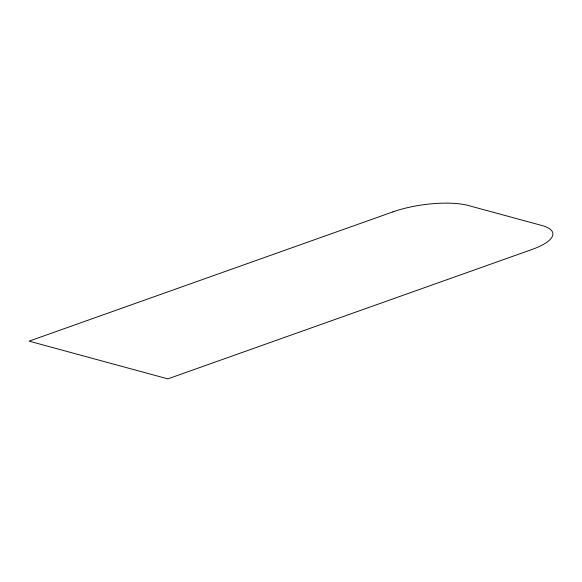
<?xml version="1.0" encoding="UTF-8"?>
<svg xmlns="http://www.w3.org/2000/svg" width="582" height="582" viewBox="0 0 582 582"><rect width="100%" height="100%" fill="white"/><g stroke="black" fill="none" stroke-linecap="round" stroke-linejoin="round"><path stroke-width="0.87" d="M392.959 211.855L29.1 341.154L167.856 378.875L531.715 249.583A54.293 16.143 -7.8 0 0 541.871 225.496L468.408 205.526A54.293 16.143 -7.8 0 0 392.959 211.855"/></g></svg>
